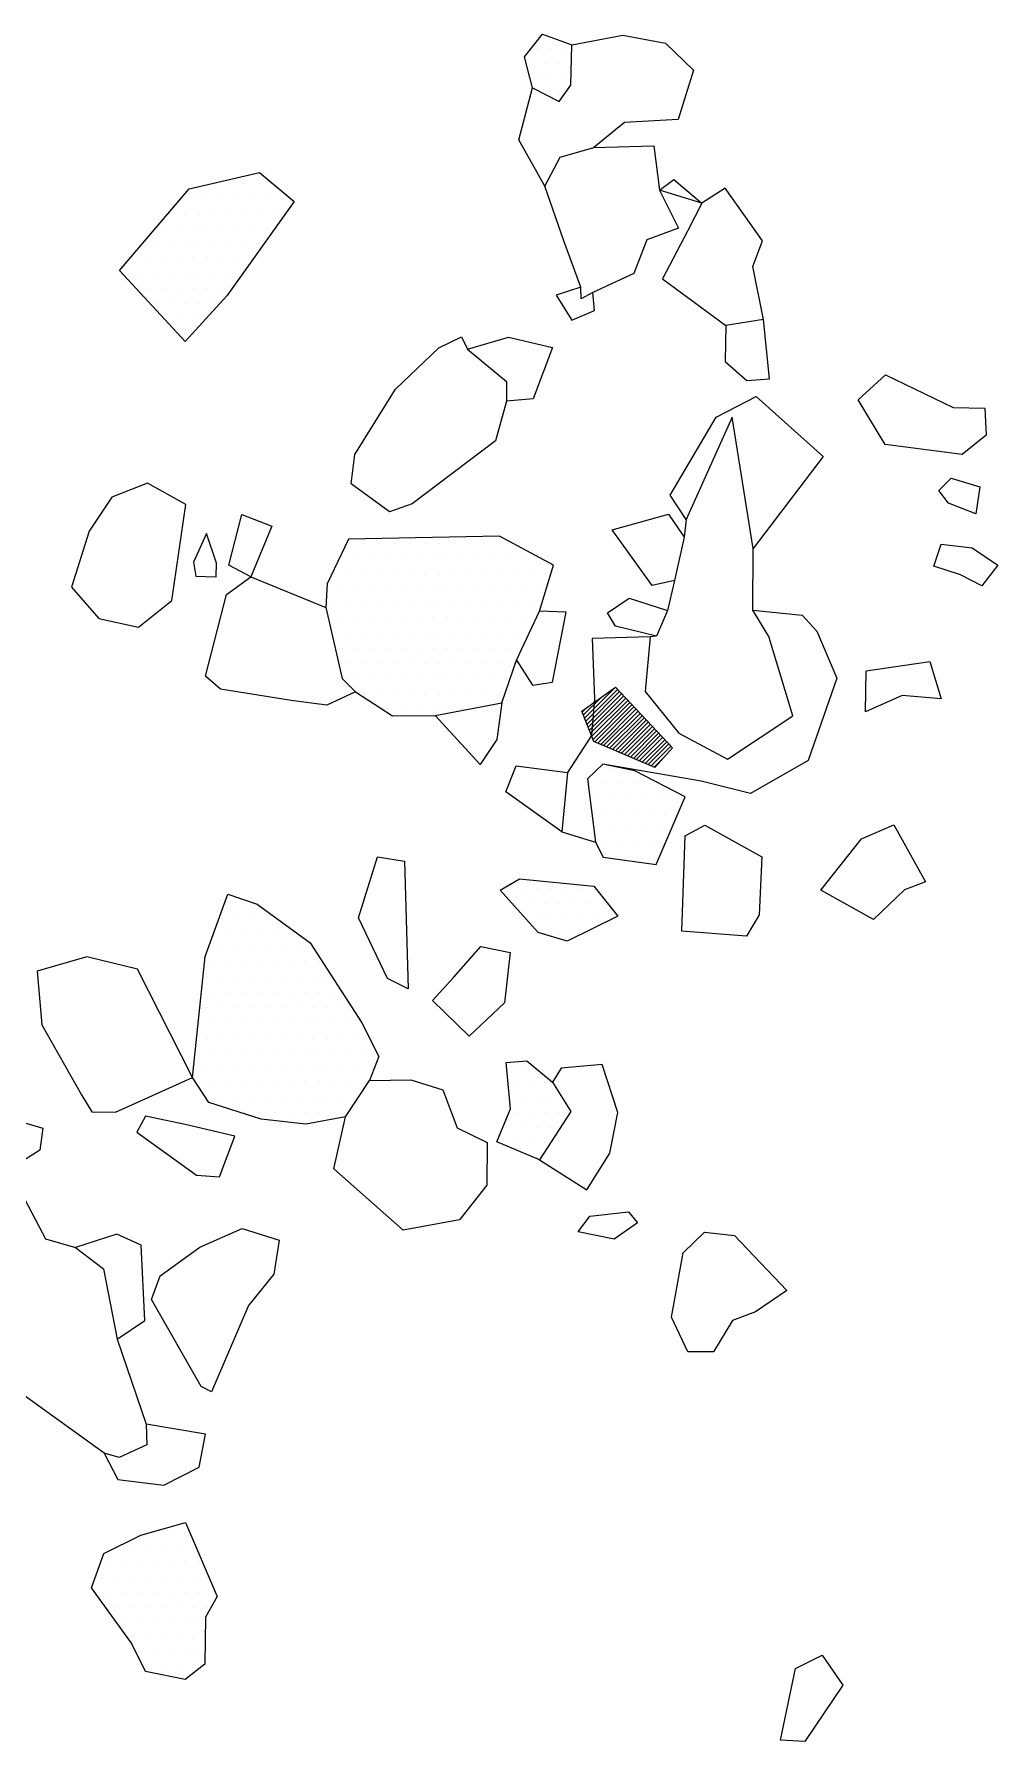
# Model space of a CAD drawing. Header units: metres. Extents: x 384 to 653, y -2222 to -1840.
# Drawn here: x 573 to 653.5, y -2124 to -1981.3 of the extents above; entities that cross this region are included whole.
import ezdxf

# ---------------------------------------------------------------- set-up
doc = ezdxf.new("R2010")
doc.units = ezdxf.units.M
doc.header["$LTSCALE"] = 25
doc.header["$MEASUREMENT"] = 0
doc.layers.get('0').update_dxf_attribs({"linetype": 'CONTINUOUS'})
for name, color, linetype in [('KNOCHEN', 2, 'CONTINUOUS'), ('STEINE', 4, 'CONTINUOUS'), ('STEINESCHRAFF', 4, 'CONTINUOUS')]:
    doc.layers.add(name, color=color, linetype=linetype)

# ---------------------------------------------------------------- blocks, each defined once
blk = doc.blocks.new('*X12')
at = {"color": 0}
for p, q in [((615, -1982.5), (615, -1982.5)), ((616.25, -1982.5), (616.25, -1982.5)), ((617.5, -1982.5), (617.5, -1982.5)), ((614.375, -1983.75), (614.375, -1983.75)), ((615.625, -1983.75), (615.625, -1983.75)), ((616.875, -1983.75), (616.875, -1983.75)), ((615, -1985), (615, -1985)), ((616.25, -1985), (616.25, -1985)), ((617.5, -1985), (617.5, -1985)), ((615.625, -1986.25), (615.625, -1986.25)), ((616.875, -1986.25), (616.875, -1986.25)), ((588.125, -1993.75), (588.125, -1993.75)), ((589.375, -1993.75), (589.375, -1993.75)), ((590.625, -1993.75), (590.625, -1993.75)), ((591.875, -1993.75), (591.875, -1993.75)), ((586.25, -1995), (586.25, -1995)), ((587.5, -1995), (587.5, -1995)), ((588.75, -1995), (588.75, -1995)), ((590, -1995), (590, -1995)), ((591.25, -1995), (591.25, -1995)), ((592.5, -1995), (592.5, -1995)), ((593.75, -1995), (593.75, -1995)), ((584.375, -1996.25), (584.375, -1996.25)), ((585.625, -1996.25), (585.625, -1996.25)), ((586.875, -1996.25), (586.875, -1996.25)), ((588.125, -1996.25), (588.125, -1996.25)), ((589.375, -1996.25), (589.375, -1996.25)), ((590.625, -1996.25), (590.625, -1996.25)), ((591.875, -1996.25), (591.875, -1996.25)), ((593.125, -1996.25), (593.125, -1996.25)), ((583.125, -1998.75), (583.125, -1998.75)), ((583.75, -1997.5), (583.75, -1997.5)), ((584.375, -1998.75), (584.375, -1998.75)), ((585, -1997.5), (585, -1997.5)), ((585.625, -1998.75), (585.625, -1998.75)), ((586.25, -1997.5), (586.25, -1997.5)), ((586.875, -1998.75), (586.875, -1998.75)), ((587.5, -1997.5), (587.5, -1997.5)), ((588.125, -1998.75), (588.125, -1998.75)), ((588.75, -1997.5), (588.75, -1997.5)), ((589.375, -1998.75), (589.375, -1998.75)), ((590, -1997.5), (590, -1997.5)), ((590.625, -1998.75), (590.625, -1998.75)), ((591.25, -1997.5), (591.25, -1997.5)), ((591.875, -1998.75), (591.875, -1998.75)), ((592.5, -1997.5), (592.5, -1997.5)), ((581.25, -2000), (581.25, -2000)), ((582.5, -2000), (582.5, -2000)), ((583.75, -2000), (583.75, -2000)), ((585, -2000), (585, -2000)), ((586.25, -2000), (586.25, -2000)), ((587.5, -2000), (587.5, -2000)), ((588.75, -2000), (588.75, -2000)), ((590, -2000), (590, -2000)), ((591.25, -2000), (591.25, -2000)), ((580.625, -2001.25), (580.625, -2001.25)), ((581.875, -2001.25), (581.875, -2001.25)), ((583.125, -2001.25), (583.125, -2001.25)), ((584.375, -2001.25), (584.375, -2001.25)), ((585.625, -2001.25), (585.625, -2001.25)), ((586.875, -2001.25), (586.875, -2001.25)), ((588.125, -2001.25), (588.125, -2001.25)), ((589.375, -2001.25), (589.375, -2001.25)), ((582.5, -2002.5), (582.5, -2002.5)), ((583.75, -2002.5), (583.75, -2002.5)), ((585, -2002.5), (585, -2002.5)), ((586.25, -2002.5), (586.25, -2002.5)), ((587.5, -2002.5), (587.5, -2002.5)), ((588.75, -2002.5), (588.75, -2002.5)), ((583.125, -2003.75), (583.125, -2003.75)), ((584.375, -2003.75), (584.375, -2003.75)), ((585.625, -2003.75), (585.625, -2003.75)), ((586.875, -2003.75), (586.875, -2003.75)), ((588.125, -2003.75), (588.125, -2003.75)), ((585, -2005), (585, -2005)), ((586.25, -2005), (586.25, -2005)), ((585.625, -2006.25), (585.625, -2006.25)), ((599.375, -2023.75), (599.375, -2023.75)), ((600.625, -2023.75), (600.625, -2023.75)), ((601.875, -2023.75), (601.875, -2023.75)), ((603.125, -2023.75), (603.125, -2023.75)), ((604.375, -2023.75), (604.375, -2023.75)), ((605.625, -2023.75), (605.625, -2023.75)), ((606.875, -2023.75), (606.875, -2023.75)), ((608.125, -2023.75), (608.125, -2023.75)), ((609.375, -2023.75), (609.375, -2023.75)), ((610.625, -2023.75), (610.625, -2023.75)), ((611.875, -2023.75), (611.875, -2023.75)), ((598.75, -2025), (598.75, -2025)), ((600, -2025), (600, -2025)), ((601.25, -2025), (601.25, -2025)), ((602.5, -2025), (602.5, -2025)), ((603.75, -2025), (603.75, -2025)), ((605, -2025), (605, -2025)), ((606.25, -2025), (606.25, -2025)), ((607.5, -2025), (607.5, -2025)), ((608.75, -2025), (608.75, -2025)), ((610, -2025), (610, -2025)), ((611.25, -2025), (611.25, -2025)), ((612.5, -2025), (612.5, -2025)), ((613.75, -2025), (613.75, -2025)), ((615, -2025), (615, -2025)), ((598.125, -2026.25), (598.125, -2026.25)), ((599.375, -2026.25), (599.375, -2026.25)), ((600.625, -2026.25), (600.625, -2026.25)), ((601.875, -2026.25), (601.875, -2026.25)), ((603.125, -2026.25), (603.125, -2026.25)), ((604.375, -2026.25), (604.375, -2026.25)), ((605.625, -2026.25), (605.625, -2026.25)), ((606.875, -2026.25), (606.875, -2026.25)), ((608.125, -2026.25), (608.125, -2026.25)), ((609.375, -2026.25), (609.375, -2026.25)), ((610.625, -2026.25), (610.625, -2026.25)), ((611.875, -2026.25), (611.875, -2026.25)), ((613.125, -2026.25), (613.125, -2026.25)), ((614.375, -2026.25), (614.375, -2026.25)), ((615.625, -2026.25), (615.625, -2026.25)), ((597.5, -2027.5), (597.5, -2027.5)), ((598.125, -2028.75), (598.125, -2028.75)), ((598.75, -2027.5), (598.75, -2027.5)), ((599.375, -2028.75), (599.375, -2028.75)), ((600, -2027.5), (600, -2027.5)), ((600.625, -2028.75), (600.625, -2028.75)), ((601.25, -2027.5), (601.25, -2027.5)), ((601.875, -2028.75), (601.875, -2028.75)), ((602.5, -2027.5), (602.5, -2027.5)), ((603.125, -2028.75), (603.125, -2028.75)), ((603.75, -2027.5), (603.75, -2027.5)), ((604.375, -2028.75), (604.375, -2028.75)), ((605, -2027.5), (605, -2027.5)), ((605.625, -2028.75), (605.625, -2028.75)), ((606.25, -2027.5), (606.25, -2027.5)), ((606.875, -2028.75), (606.875, -2028.75)), ((607.5, -2027.5), (607.5, -2027.5)), ((608.125, -2028.75), (608.125, -2028.75)), ((608.75, -2027.5), (608.75, -2027.5)), ((609.375, -2028.75), (609.375, -2028.75)), ((610, -2027.5), (610, -2027.5)), ((610.625, -2028.75), (610.625, -2028.75)), ((611.25, -2027.5), (611.25, -2027.5)), ((611.875, -2028.75), (611.875, -2028.75)), ((612.5, -2027.5), (612.5, -2027.5)), ((613.125, -2028.75), (613.125, -2028.75)), ((613.75, -2027.5), (613.75, -2027.5)), ((614.375, -2028.75), (614.375, -2028.75)), ((615, -2027.5), (615, -2027.5)), ((598.75, -2030), (598.75, -2030)), ((600, -2030), (600, -2030)), ((601.25, -2030), (601.25, -2030)), ((602.5, -2030), (602.5, -2030)), ((603.75, -2030), (603.75, -2030)), ((605, -2030), (605, -2030)), ((606.25, -2030), (606.25, -2030)), ((607.5, -2030), (607.5, -2030)), ((608.75, -2030), (608.75, -2030)), ((610, -2030), (610, -2030)), ((611.25, -2030), (611.25, -2030)), ((612.5, -2030), (612.5, -2030)), ((613.75, -2030), (613.75, -2030)), ((598.125, -2031.25), (598.125, -2031.25)), ((599.375, -2031.25), (599.375, -2031.25)), ((600.625, -2031.25), (600.625, -2031.25)), ((601.875, -2031.25), (601.875, -2031.25)), ((603.125, -2031.25), (603.125, -2031.25)), ((604.375, -2031.25), (604.375, -2031.25)), ((605.625, -2031.25), (605.625, -2031.25)), ((606.875, -2031.25), (606.875, -2031.25)), ((608.125, -2031.25), (608.125, -2031.25)), ((609.375, -2031.25), (609.375, -2031.25)), ((610.625, -2031.25), (610.625, -2031.25)), ((611.875, -2031.25), (611.875, -2031.25)), ((613.125, -2031.25), (613.125, -2031.25)), ((598.75, -2032.5), (598.75, -2032.5)), ((600, -2032.5), (600, -2032.5)), ((601.25, -2032.5), (601.25, -2032.5)), ((602.5, -2032.5), (602.5, -2032.5)), ((603.75, -2032.5), (603.75, -2032.5)), ((605, -2032.5), (605, -2032.5)), ((606.25, -2032.5), (606.25, -2032.5)), ((607.5, -2032.5), (607.5, -2032.5)), ((608.75, -2032.5), (608.75, -2032.5)), ((610, -2032.5), (610, -2032.5)), ((611.25, -2032.5), (611.25, -2032.5)), ((612.5, -2032.5), (612.5, -2032.5)), ((613.75, -2032.5), (613.75, -2032.5)), ((599.375, -2033.75), (599.375, -2033.75)), ((600.625, -2033.75), (600.625, -2033.75)), ((601.875, -2033.75), (601.875, -2033.75)), ((603.125, -2033.75), (603.125, -2033.75)), ((604.375, -2033.75), (604.375, -2033.75)), ((605.625, -2033.75), (605.625, -2033.75)), ((606.875, -2033.75), (606.875, -2033.75)), ((608.125, -2033.75), (608.125, -2033.75)), ((609.375, -2033.75), (609.375, -2033.75)), ((610.625, -2033.75), (610.625, -2033.75)), ((611.875, -2033.75), (611.875, -2033.75)), ((613.125, -2033.75), (613.125, -2033.75)), ((598.75, -2035), (598.75, -2035)), ((600, -2035), (600, -2035)), ((601.25, -2035), (601.25, -2035)), ((602.5, -2035), (602.5, -2035)), ((603.75, -2035), (603.75, -2035)), ((605, -2035), (605, -2035)), ((606.25, -2035), (606.25, -2035)), ((607.5, -2035), (607.5, -2035)), ((608.75, -2035), (608.75, -2035)), ((610, -2035), (610, -2035)), ((611.25, -2035), (611.25, -2035)), ((612.5, -2035), (612.5, -2035)), ((600.625, -2036.25), (600.625, -2036.25)), ((601.875, -2036.25), (601.875, -2036.25)), ((603.125, -2036.25), (603.125, -2036.25)), ((604.375, -2036.25), (604.375, -2036.25)), ((605.625, -2036.25), (605.625, -2036.25)), ((606.875, -2036.25), (606.875, -2036.25)), ((608.125, -2036.25), (608.125, -2036.25)), ((609.375, -2036.25), (609.375, -2036.25)), ((610.625, -2036.25), (610.625, -2036.25)), ((611.875, -2036.25), (611.875, -2036.25)), ((602.5, -2037.5), (602.5, -2037.5)), ((603.75, -2037.5), (603.75, -2037.5)), ((605, -2037.5), (605, -2037.5)), ((606.25, -2037.5), (606.25, -2037.5)), ((607.5, -2037.5), (607.5, -2037.5)), ((608.75, -2037.5), (608.75, -2037.5)), ((621.25, -2042.5), (621.25, -2042.5)), ((619.375, -2043.75), (619.375, -2043.75)), ((620.625, -2043.75), (620.625, -2043.75)), ((621.875, -2043.75), (621.875, -2043.75)), ((623.125, -2043.75), (623.125, -2043.75)), ((624.375, -2043.75), (624.375, -2043.75)), ((620, -2045), (620, -2045)), ((621.25, -2045), (621.25, -2045)), ((622.5, -2045), (622.5, -2045)), ((623.75, -2045), (623.75, -2045)), ((625, -2045), (625, -2045)), ((626.25, -2045), (626.25, -2045)), ((620.625, -2046.25), (620.625, -2046.25)), ((621.875, -2046.25), (621.875, -2046.25)), ((623.125, -2046.25), (623.125, -2046.25)), ((624.375, -2046.25), (624.375, -2046.25)), ((625.625, -2046.25), (625.625, -2046.25)), ((620, -2047.5), (620, -2047.5)), ((620.625, -2048.75), (620.625, -2048.75)), ((621.25, -2047.5), (621.25, -2047.5)), ((621.875, -2048.75), (621.875, -2048.75)), ((622.5, -2047.5), (622.5, -2047.5)), ((623.125, -2048.75), (623.125, -2048.75)), ((623.75, -2047.5), (623.75, -2047.5)), ((624.375, -2048.75), (624.375, -2048.75)), ((625, -2047.5), (625, -2047.5)), ((625.625, -2048.75), (625.625, -2048.75)), ((626.25, -2047.5), (626.25, -2047.5)), ((621.25, -2050), (621.25, -2050)), ((622.5, -2050), (622.5, -2050)), ((623.75, -2050), (623.75, -2050)), ((625, -2050), (625, -2050)), ((612.5, -2052.5), (612.5, -2052.5)), ((613.75, -2052.5), (613.75, -2052.5)), ((615, -2052.5), (615, -2052.5)), ((616.25, -2052.5), (616.25, -2052.5)), ((617.5, -2052.5), (617.5, -2052.5)), ((618.75, -2052.5), (618.75, -2052.5)), ((589.375, -2053.75), (589.375, -2053.75)), ((590.625, -2053.75), (590.625, -2053.75)), ((613.125, -2053.75), (613.125, -2053.75)), ((614.375, -2053.75), (614.375, -2053.75)), ((615.625, -2053.75), (615.625, -2053.75)), ((616.875, -2053.75), (616.875, -2053.75)), ((618.125, -2053.75), (618.125, -2053.75)), ((619.375, -2053.75), (619.375, -2053.75)), ((620.625, -2053.75), (620.625, -2053.75)), ((588.75, -2055), (588.75, -2055)), ((590, -2055), (590, -2055)), ((591.25, -2055), (591.25, -2055)), ((592.5, -2055), (592.5, -2055)), ((615, -2055), (615, -2055)), ((616.25, -2055), (616.25, -2055)), ((617.5, -2055), (617.5, -2055)), ((618.75, -2055), (618.75, -2055)), ((620, -2055), (620, -2055)), ((621.25, -2055), (621.25, -2055)), ((588.125, -2056.25), (588.125, -2056.25)), ((589.375, -2056.25), (589.375, -2056.25)), ((590.625, -2056.25), (590.625, -2056.25)), ((591.875, -2056.25), (591.875, -2056.25)), ((593.125, -2056.25), (593.125, -2056.25)), ((594.375, -2056.25), (594.375, -2056.25)), ((615.625, -2056.25), (615.625, -2056.25)), ((616.875, -2056.25), (616.875, -2056.25)), ((618.125, -2056.25), (618.125, -2056.25)), ((588.125, -2058.75), (588.125, -2058.75)), ((588.75, -2057.5), (588.75, -2057.5)), ((589.375, -2058.75), (589.375, -2058.75)), ((590, -2057.5), (590, -2057.5)), ((590.625, -2058.75), (590.625, -2058.75)), ((591.25, -2057.5), (591.25, -2057.5)), ((591.875, -2058.75), (591.875, -2058.75)), ((592.5, -2057.5), (592.5, -2057.5)), ((593.125, -2058.75), (593.125, -2058.75)), ((593.75, -2057.5), (593.75, -2057.5)), ((594.375, -2058.75), (594.375, -2058.75)), ((595, -2057.5), (595, -2057.5)), ((595.625, -2058.75), (595.625, -2058.75)), ((596.25, -2057.5), (596.25, -2057.5)), ((596.875, -2058.75), (596.875, -2058.75)), ((587.5, -2060), (587.5, -2060)), ((588.75, -2060), (588.75, -2060)), ((590, -2060), (590, -2060)), ((591.25, -2060), (591.25, -2060)), ((592.5, -2060), (592.5, -2060)), ((593.75, -2060), (593.75, -2060)), ((595, -2060), (595, -2060)), ((596.25, -2060), (596.25, -2060)), ((597.5, -2060), (597.5, -2060)), ((588.125, -2061.25), (588.125, -2061.25)), ((589.375, -2061.25), (589.375, -2061.25)), ((590.625, -2061.25), (590.625, -2061.25)), ((591.875, -2061.25), (591.875, -2061.25)), ((593.125, -2061.25), (593.125, -2061.25)), ((594.375, -2061.25), (594.375, -2061.25)), ((595.625, -2061.25), (595.625, -2061.25)), ((596.875, -2061.25), (596.875, -2061.25)), ((598.125, -2061.25), (598.125, -2061.25)), ((587.5, -2062.5), (587.5, -2062.5)), ((588.75, -2062.5), (588.75, -2062.5)), ((590, -2062.5), (590, -2062.5)), ((591.25, -2062.5), (591.25, -2062.5)), ((592.5, -2062.5), (592.5, -2062.5)), ((593.75, -2062.5), (593.75, -2062.5)), ((595, -2062.5), (595, -2062.5)), ((596.25, -2062.5), (596.25, -2062.5)), ((597.5, -2062.5), (597.5, -2062.5)), ((598.75, -2062.5), (598.75, -2062.5)), ((586.875, -2063.75), (586.875, -2063.75)), ((588.125, -2063.75), (588.125, -2063.75)), ((589.375, -2063.75), (589.375, -2063.75)), ((590.625, -2063.75), (590.625, -2063.75)), ((591.875, -2063.75), (591.875, -2063.75)), ((593.125, -2063.75), (593.125, -2063.75)), ((594.375, -2063.75), (594.375, -2063.75)), ((595.625, -2063.75), (595.625, -2063.75)), ((596.875, -2063.75), (596.875, -2063.75)), ((598.125, -2063.75), (598.125, -2063.75)), ((599.375, -2063.75), (599.375, -2063.75)), ((587.5, -2065), (587.5, -2065)), ((588.75, -2065), (588.75, -2065)), ((590, -2065), (590, -2065)), ((591.25, -2065), (591.25, -2065)), ((592.5, -2065), (592.5, -2065)), ((593.75, -2065), (593.75, -2065)), ((595, -2065), (595, -2065)), ((596.25, -2065), (596.25, -2065)), ((597.5, -2065), (597.5, -2065)), ((598.75, -2065), (598.75, -2065)), ((600, -2065), (600, -2065)), ((586.875, -2066.25), (586.875, -2066.25)), ((588.125, -2066.25), (588.125, -2066.25)), ((589.375, -2066.25), (589.375, -2066.25)), ((590.625, -2066.25), (590.625, -2066.25)), ((591.875, -2066.25), (591.875, -2066.25)), ((593.125, -2066.25), (593.125, -2066.25)), ((594.375, -2066.25), (594.375, -2066.25)), ((595.625, -2066.25), (595.625, -2066.25)), ((596.875, -2066.25), (596.875, -2066.25)), ((598.125, -2066.25), (598.125, -2066.25)), ((599.375, -2066.25), (599.375, -2066.25)), ((600.625, -2066.25), (600.625, -2066.25)), ((586.875, -2068.75), (586.875, -2068.75)), ((587.5, -2067.5), (587.5, -2067.5)), ((588.125, -2068.75), (588.125, -2068.75)), ((588.75, -2067.5), (588.75, -2067.5)), ((589.375, -2068.75), (589.375, -2068.75)), ((590, -2067.5), (590, -2067.5)), ((590.625, -2068.75), (590.625, -2068.75)), ((591.25, -2067.5), (591.25, -2067.5)), ((591.875, -2068.75), (591.875, -2068.75)), ((592.5, -2067.5), (592.5, -2067.5)), ((593.125, -2068.75), (593.125, -2068.75)), ((593.75, -2067.5), (593.75, -2067.5)), ((594.375, -2068.75), (594.375, -2068.75)), ((595, -2067.5), (595, -2067.5)), ((595.625, -2068.75), (595.625, -2068.75)), ((596.25, -2067.5), (596.25, -2067.5)), ((596.875, -2068.75), (596.875, -2068.75)), ((597.5, -2067.5), (597.5, -2067.5)), ((598.125, -2068.75), (598.125, -2068.75)), ((598.75, -2067.5), (598.75, -2067.5)), ((599.375, -2068.75), (599.375, -2068.75)), ((600, -2067.5), (600, -2067.5)), ((600.625, -2068.75), (600.625, -2068.75)), ((601.25, -2067.5), (601.25, -2067.5)), ((612.5, -2067.5), (612.5, -2067.5)), ((613.125, -2068.75), (613.125, -2068.75)), ((613.75, -2067.5), (613.75, -2067.5)), ((614.375, -2068.75), (614.375, -2068.75)), ((615.625, -2068.75), (615.625, -2068.75)), ((587.5, -2070), (587.5, -2070)), ((588.75, -2070), (588.75, -2070)), ((590, -2070), (590, -2070)), ((591.25, -2070), (591.25, -2070)), ((592.5, -2070), (592.5, -2070)), ((593.75, -2070), (593.75, -2070)), ((595, -2070), (595, -2070)), ((596.25, -2070), (596.25, -2070)), ((597.5, -2070), (597.5, -2070)), ((598.75, -2070), (598.75, -2070)), ((600, -2070), (600, -2070)), ((613.75, -2070), (613.75, -2070)), ((615, -2070), (615, -2070)), ((616.25, -2070), (616.25, -2070)), ((590.625, -2071.25), (590.625, -2071.25)), ((591.875, -2071.25), (591.875, -2071.25)), ((593.125, -2071.25), (593.125, -2071.25)), ((594.375, -2071.25), (594.375, -2071.25)), ((595.625, -2071.25), (595.625, -2071.25)), ((596.875, -2071.25), (596.875, -2071.25)), ((598.125, -2071.25), (598.125, -2071.25)), ((613.125, -2071.25), (613.125, -2071.25)), ((614.375, -2071.25), (614.375, -2071.25)), ((615.625, -2071.25), (615.625, -2071.25)), ((616.875, -2071.25), (616.875, -2071.25)), ((612.5, -2072.5), (612.5, -2072.5)), ((613.75, -2072.5), (613.75, -2072.5)), ((615, -2072.5), (615, -2072.5)), ((616.25, -2072.5), (616.25, -2072.5)), ((611.875, -2073.75), (611.875, -2073.75)), ((613.125, -2073.75), (613.125, -2073.75)), ((614.375, -2073.75), (614.375, -2073.75)), ((615.625, -2073.75), (615.625, -2073.75)), ((615, -2075), (615, -2075))]:
    blk.add_line(p, q, dxfattribs=at)
blk = doc.blocks.new('*X13')
at = {"color": 0}
for p, q in [((583.125, -2106.25), (583.125, -2106.25)), ((584.375, -2106.25), (584.375, -2106.25)), ((585.625, -2106.25), (585.625, -2106.25)), ((579.375, -2108.75), (579.375, -2108.75)), ((580, -2107.5), (580, -2107.5)), ((580.625, -2108.75), (580.625, -2108.75)), ((581.25, -2107.5), (581.25, -2107.5)), ((581.875, -2108.75), (581.875, -2108.75)), ((582.5, -2107.5), (582.5, -2107.5)), ((583.125, -2108.75), (583.125, -2108.75)), ((583.75, -2107.5), (583.75, -2107.5)), ((584.375, -2108.75), (584.375, -2108.75)), ((585, -2107.5), (585, -2107.5)), ((585.625, -2108.75), (585.625, -2108.75)), ((586.25, -2107.5), (586.25, -2107.5)), ((586.875, -2108.75), (586.875, -2108.75)), ((578.75, -2110), (578.75, -2110)), ((580, -2110), (580, -2110)), ((581.25, -2110), (581.25, -2110)), ((582.5, -2110), (582.5, -2110)), ((583.75, -2110), (583.75, -2110)), ((585, -2110), (585, -2110)), ((586.25, -2110), (586.25, -2110)), ((587.5, -2110), (587.5, -2110)), ((578.125, -2111.25), (578.125, -2111.25)), ((579.375, -2111.25), (579.375, -2111.25)), ((580.625, -2111.25), (580.625, -2111.25)), ((581.875, -2111.25), (581.875, -2111.25)), ((583.125, -2111.25), (583.125, -2111.25)), ((584.375, -2111.25), (584.375, -2111.25)), ((585.625, -2111.25), (585.625, -2111.25)), ((586.875, -2111.25), (586.875, -2111.25)), ((588.125, -2111.25), (588.125, -2111.25)), ((580, -2112.5), (580, -2112.5)), ((581.25, -2112.5), (581.25, -2112.5)), ((582.5, -2112.5), (582.5, -2112.5)), ((583.75, -2112.5), (583.75, -2112.5)), ((585, -2112.5), (585, -2112.5)), ((586.25, -2112.5), (586.25, -2112.5)), ((587.5, -2112.5), (587.5, -2112.5)), ((580.625, -2113.75), (580.625, -2113.75)), ((581.875, -2113.75), (581.875, -2113.75)), ((583.125, -2113.75), (583.125, -2113.75)), ((584.375, -2113.75), (584.375, -2113.75)), ((585.625, -2113.75), (585.625, -2113.75)), ((586.875, -2113.75), (586.875, -2113.75)), ((581.25, -2115), (581.25, -2115)), ((582.5, -2115), (582.5, -2115)), ((583.75, -2115), (583.75, -2115)), ((585, -2115), (585, -2115)), ((586.25, -2115), (586.25, -2115)), ((581.875, -2116.25), (581.875, -2116.25)), ((583.125, -2116.25), (583.125, -2116.25)), ((584.375, -2116.25), (584.375, -2116.25)), ((585.625, -2116.25), (585.625, -2116.25)), ((586.875, -2116.25), (586.875, -2116.25)), ((582.5, -2117.5), (582.5, -2117.5)), ((583.75, -2117.5), (583.75, -2117.5)), ((585, -2117.5), (585, -2117.5)), ((586.25, -2117.5), (586.25, -2117.5)), ((558.125, -2206.25), (558.125, -2206.25)), ((559.375, -2206.25), (559.375, -2206.25)), ((560.625, -2206.25), (560.625, -2206.25)), ((557.5, -2207.5), (557.5, -2207.5)), ((558.75, -2207.5), (558.75, -2207.5)), ((560, -2207.5), (560, -2207.5)), ((561.25, -2207.5), (561.25, -2207.5)), ((562.5, -2207.5), (562.5, -2207.5)), ((556.25, -2210), (556.25, -2210)), ((556.875, -2208.75), (556.875, -2208.75)), ((557.5, -2210), (557.5, -2210)), ((558.125, -2208.75), (558.125, -2208.75)), ((558.75, -2210), (558.75, -2210)), ((559.375, -2208.75), (559.375, -2208.75)), ((560, -2210), (560, -2210)), ((560.625, -2208.75), (560.625, -2208.75)), ((561.25, -2210), (561.25, -2210)), ((561.875, -2208.75), (561.875, -2208.75)), ((562.5, -2210), (562.5, -2210)), ((563.125, -2208.75), (563.125, -2208.75)), ((563.75, -2210), (563.75, -2210)), ((564.375, -2208.75), (564.375, -2208.75)), ((565, -2210), (565, -2210)), ((566.25, -2210), (566.25, -2210)), ((556.875, -2211.25), (556.875, -2211.25)), ((558.125, -2211.25), (558.125, -2211.25)), ((559.375, -2211.25), (559.375, -2211.25)), ((560.625, -2211.25), (560.625, -2211.25)), ((561.875, -2211.25), (561.875, -2211.25)), ((563.125, -2211.25), (563.125, -2211.25)), ((564.375, -2211.25), (564.375, -2211.25)), ((565.625, -2211.25), (565.625, -2211.25)), ((566.875, -2211.25), (566.875, -2211.25)), ((557.5, -2212.5), (557.5, -2212.5)), ((558.75, -2212.5), (558.75, -2212.5)), ((560, -2212.5), (560, -2212.5)), ((561.25, -2212.5), (561.25, -2212.5)), ((562.5, -2212.5), (562.5, -2212.5)), ((563.75, -2212.5), (563.75, -2212.5)), ((565, -2212.5), (565, -2212.5)), ((566.25, -2212.5), (566.25, -2212.5)), ((558.125, -2213.75), (558.125, -2213.75)), ((559.375, -2213.75), (559.375, -2213.75)), ((560.625, -2213.75), (560.625, -2213.75)), ((561.875, -2213.75), (561.875, -2213.75)), ((563.125, -2213.75), (563.125, -2213.75)), ((564.375, -2213.75), (564.375, -2213.75)), ((565.625, -2213.75), (565.625, -2213.75)), ((566.875, -2213.75), (566.875, -2213.75)), ((557.5, -2215), (557.5, -2215)), ((558.75, -2215), (558.75, -2215)), ((560, -2215), (560, -2215)), ((561.25, -2215), (561.25, -2215)), ((562.5, -2215), (562.5, -2215)), ((563.75, -2215), (563.75, -2215)), ((565, -2215), (565, -2215)), ((566.25, -2215), (566.25, -2215)), ((610, -2215), (610, -2215)), ((559.375, -2216.25), (559.375, -2216.25)), ((560.625, -2216.25), (560.625, -2216.25)), ((561.875, -2216.25), (561.875, -2216.25)), ((563.125, -2216.25), (563.125, -2216.25)), ((564.375, -2216.25), (564.375, -2216.25)), ((565.625, -2216.25), (565.625, -2216.25)), ((609.375, -2216.25), (609.375, -2216.25)), ((610.625, -2216.25), (610.625, -2216.25)), ((611.875, -2216.25), (611.875, -2216.25)), ((613.125, -2216.25), (613.125, -2216.25)), ((561.25, -2217.5), (561.25, -2217.5)), ((562.5, -2217.5), (562.5, -2217.5)), ((608.75, -2217.5), (608.75, -2217.5)), ((610, -2217.5), (610, -2217.5)), ((611.25, -2217.5), (611.25, -2217.5)), ((612.5, -2217.5), (612.5, -2217.5)), ((613.75, -2217.5), (613.75, -2217.5)), ((615, -2217.5), (615, -2217.5)), ((608.125, -2218.75), (608.125, -2218.75)), ((608.75, -2220), (608.75, -2220)), ((609.375, -2218.75), (609.375, -2218.75)), ((610, -2220), (610, -2220)), ((610.625, -2218.75), (610.625, -2218.75)), ((611.25, -2220), (611.25, -2220)), ((611.875, -2218.75), (611.875, -2218.75)), ((612.5, -2220), (612.5, -2220)), ((613.125, -2218.75), (613.125, -2218.75)), ((613.75, -2220), (613.75, -2220)), ((614.375, -2218.75), (614.375, -2218.75)), ((613.125, -2221.25), (613.125, -2221.25)), ((614.375, -2221.25), (614.375, -2221.25))]:
    blk.add_line(p, q, dxfattribs=at)
blk = doc.blocks.new('*X14')
at = {"color": 0}
for p, q in [((618.98, -2038.32), (621.56, -2035.75)), ((619.09, -2038.58), (621.73, -2035.93)), ((618.88, -2038.07), (620.36, -2036.59)), ((619.19, -2038.83), (621.9, -2036.11)), ((619.29, -2039.08), (622.07, -2036.3)), ((619.39, -2039.34), (622.24, -2036.48)), ((619.49, -2039.59), (622.42, -2036.66)), ((619.59, -2039.84), (622.59, -2036.84)), ((619.69, -2040.1), (622.76, -2037.02)), ((619.83, -2040.31), (622.93, -2037.21)), ((620.08, -2040.41), (623.1, -2037.39)), ((618.78, -2037.82), (619.17, -2037.43)), ((620.33, -2040.52), (623.27, -2037.57)), ((620.57, -2040.62), (623.45, -2037.75)), ((620.82, -2040.73), (623.62, -2037.93)), ((621.07, -2040.83), (623.79, -2038.12)), ((621.32, -2040.94), (623.96, -2038.3)), ((621.57, -2041.04), (624.13, -2038.48)), ((621.81, -2041.15), (624.3, -2038.66)), ((622.06, -2041.25), (624.48, -2038.84)), ((622.31, -2041.36), (624.65, -2039.02)), ((622.56, -2041.46), (624.82, -2039.21)), ((622.81, -2041.57), (624.99, -2039.39)), ((623.06, -2041.68), (625.16, -2039.57)), ((623.3, -2041.78), (625.33, -2039.75)), ((623.55, -2041.89), (625.5, -2039.93)), ((623.8, -2041.99), (625.68, -2040.12)), ((624.05, -2042.1), (625.85, -2040.3)), ((624.3, -2042.2), (626.02, -2040.48)), ((624.55, -2042.31), (626.19, -2040.66)), ((624.79, -2042.41), (625.62, -2041.59))]:
    blk.add_line(p, q, dxfattribs=at)

msp = doc.modelspace()

# ---------------------------------------------------------------- linework, layer by layer
at = {"layer": 'KNOCHEN'}
msp.add_lwpolyline([(619.76, -2040.28), (618.75, -2037.73), (621.56, -2035.75), (626.33, -2040.81), (624.85, -2042.43), (619.76, -2040.28)], dxfattribs=at)
at = {"layer": 'STEINE'}
for points in [[(615.68, -1993.96), (613.5, -1990.08), (614.63, -1985.75), (616.87, -1986.88), (617.84, -1985.51), (617.91, -1982.15), (622.19, -1981.34), (625.75, -1982.02), (628.09, -1984.27), (626.8, -1988.39), (622.32, -1988.63), (619.76, -1990.71)], [(614.63, -1985.75), (613.98, -1983.15), (615.46, -1981.27), (617.91, -1982.15)], [(626.82, -1997.46), (624.17, -1998.42), (623.09, -2001.22), (619.67, -2002.83), (618.7, -2003.34), (618.66, -2002.37), (617.24, -1998.5), (615.68, -1993.96), (616.96, -1991.52), (619.76, -1990.71), (624.76, -1990.57), (625.25, -1994.29), (626.82, -1997.46)], [(585.63, -2006.9), (580.15, -2000.98), (585.98, -1994.17), (591.84, -1992.81), (594.74, -1995.22), (589.11, -2003.1), (585.63, -2006.9)], [(628.77, -1995.37), (625.25, -1994.29), (626.43, -1993.38), (628.77, -1995.37)], [(633.93, -2005.07), (633.03, -2000.64), (633.85, -1998.5), (630.71, -1994.11), (628.77, -1995.37), (627.59, -1997.71), (625.49, -2001.68), (630.77, -2005.57)], [(618.66, -2002.37), (616.62, -2003.03), (617.93, -2005.12), (619.82, -2004.31), (619.67, -2002.83)], [(630.77, -2005.57), (630.71, -2008.58), (632.54, -2010.16), (634.42, -2010.01), (633.93, -2005.07), (630.77, -2005.57)], [(602.7, -2021.12), (599.5, -2018.77), (599.81, -2016.32), (603.19, -2010.88), (606.82, -2007.43), (608.71, -2006.52), (609.22, -2007.54), (612.47, -2010.25), (612.46, -2011.88), (611.54, -2015.19), (604.59, -2020.46), (602.7, -2021.12)], [(609.22, -2007.54), (612.63, -2006.53), (616.3, -2007.41), (614.7, -2011.68), (612.46, -2011.88)], [(644.09, -2015.49), (641.81, -2011.77), (644.11, -2009.69), (649.75, -2012.41), (652.4, -2012.46), (652.5, -2014.71), (650.5, -2016.33), (644.09, -2015.49)], [(627.46, -2021.76), (626.14, -2019.72), (629.98, -2013.21), (633.3, -2011.49), (638.89, -2016.5), (633.06, -2024.17)], [(624.47, -2031.53), (624.05, -2036.11), (626.84, -2039.59), (630.91, -2041.74), (636.37, -2038.14), (634.36, -2031.51), (633.04, -2029.32), (633.06, -2024.17), (631.31, -2013.21), (627.46, -2021.76), (627.3, -2023.24), (626.48, -2026.85), (625.91, -2029.34), (624.98, -2031.48), (624.47, -2031.53)], [(585.69, -2020.51), (582.49, -2018.71), (579.53, -2019.88), (577.63, -2022.72), (576.14, -2027.4), (578.43, -2030.01), (581.74, -2030.73), (584.54, -2028.5), (585.69, -2020.51)], [(649.37, -2020.4), (648.56, -2019.33), (649.58, -2018.31), (651.97, -2019.03), (651.66, -2021.28), (649.37, -2020.4)], [(591.12, -2026.54), (589.29, -2025.56), (590.37, -2021.34), (592.87, -2022.31), (591.12, -2026.54)], [(626.48, -2026.85), (624.64, -2027.25), (621.29, -2022.61), (625.98, -2021.3), (627.3, -2023.24)], [(587.41, -2022.91), (586.34, -2025.3), (586.54, -2026.47), (588.22, -2026.53), (588.27, -2025.41), (587.41, -2022.91)], [(612.08, -2037.04), (613.31, -2033.48), (615.21, -2029.41), (616.39, -2025.55), (611.87, -2023.14), (599.28, -2023.4), (597.49, -2027.12), (597.38, -2029.1), (598.74, -2035.02), (599.85, -2036.14), (602.96, -2038.14), (606.52, -2038.1), (612.08, -2037.04)], [(648.13, -2025.65), (648.75, -2023.81), (651.34, -2024.13), (653.48, -2025.56), (652.15, -2027.29), (650.37, -2026.37), (648.13, -2025.65)], [(599.85, -2036.14), (597.46, -2037.25), (594.5, -2036.84), (588.6, -2035.9), (587.33, -2034.83), (589.08, -2028.01), (591.12, -2026.54), (597.38, -2029.1)], [(624.98, -2031.48), (621.57, -2030.66), (620.91, -2029.53), (622.7, -2028.32), (625.91, -2029.34)], [(613.31, -2033.48), (614.63, -2035.58), (616.31, -2035.33), (617.45, -2029.47), (615.21, -2029.41)], [(633.04, -2029.32), (637.16, -2029.74), (638.38, -2031.07), (640.05, -2034.99), (637.64, -2041.86), (632.84, -2044.6), (628.72, -2043.57), (620.52, -2042.17)], [(624.47, -2031.53), (619.63, -2031.67), (619.82, -2036.71), (619.56, -2039.77), (617.56, -2042.87), (617.09, -2047.81), (619.89, -2048.68)], [(642.44, -2037.8), (642.5, -2034.39), (647.8, -2033.59), (648.76, -2036.7), (645.5, -2036.44), (642.44, -2037.8)], [(612.08, -2037.04), (611.66, -2040.1), (610.28, -2042.18), (606.52, -2038.1)], [(617.09, -2047.81), (612.41, -2044.48), (613.28, -2042.3), (617.56, -2042.87)], [(619.89, -2048.68), (620.54, -2049.91), (624.97, -2050.53), (627.39, -2044.89), (623.17, -2042.73), (620.52, -2042.17), (619.24, -2043.38), (619.89, -2048.68)], [(627.1, -2056.09), (627.38, -2048.15), (629.01, -2047.24), (633.79, -2049.9), (633.57, -2054.74), (632.5, -2056.52), (627.1, -2056.09)], [(638.72, -2052.67), (642.1, -2048.4), (644.8, -2047.23), (647.44, -2051.98), (645.7, -2052.64), (643.1, -2055.13), (638.72, -2052.67)], [(602.53, -2060.04), (600.1, -2054.99), (601.7, -2049.9), (603.94, -2050.26), (604.26, -2060.91), (602.53, -2060.04)], [(599.03, -2071.59), (595.72, -2072.19), (592, -2071.78), (587.62, -2070.39), (586.25, -2068.29), (587.3, -2058.21), (589.2, -2053.02), (591.65, -2053.84), (596.07, -2057.07), (600.38, -2063.75), (601.8, -2066.56), (601.03, -2068.54)], [(611.93, -2052.68), (613.56, -2051.72), (619.77, -2052.35), (621.75, -2054.85), (617.52, -2056.93), (615.12, -2056.21), (611.93, -2052.68)], [(606.29, -2061.89), (608.03, -2059.96), (610.33, -2057.37), (612.78, -2057.88), (612.3, -2062.06), (609.34, -2064.85), (606.29, -2061.89)], [(586.25, -2068.29), (581.65, -2059.26), (577.42, -2058.23), (573.29, -2059.44), (573.68, -2063.92), (576.98, -2069.74), (577.84, -2071.17), (579.82, -2071.18), (586.25, -2068.29)], [(616.31, -2068.69), (617.83, -2071.14), (615.22, -2075.16), (611.66, -2073.67), (612.79, -2070.92), (612.44, -2067.05), (614.17, -2066.9), (616.31, -2068.69)], [(615.22, -2075.16), (619.18, -2077.67), (621.08, -2074.62), (621.75, -2071.21), (620.44, -2067.23), (617.02, -2067.52), (616.31, -2068.69)], [(601.03, -2068.54), (604.49, -2068.5), (607.14, -2069.33), (608.35, -2072.49), (610.84, -2073.72), (610.83, -2077.29), (608.53, -2080.18), (603.84, -2081.03), (598.05, -2075.92), (599.03, -2071.59), (601.03, -2068.54)], [(570.35, -2071.1), (571.88, -2071.97), (573.76, -2072.53), (573.5, -2074.37), (571.76, -2075.48), (572.26, -2078.49), (573.98, -2081.75), (576.48, -2082.48), (578.82, -2084.27), (579.97, -2090.13), (582.39, -2097.22), (582.44, -2098.95), (580.14, -2100.01), (578.87, -2099.65), (572.21, -2094.84), (567.84, -2090.34)], [(589.8, -2073.19), (585.63, -2072.21), (582.32, -2071.54), (581.6, -2072.86), (586.58, -2076.45), (588.52, -2076.6), (589.8, -2073.19)], [(618.46, -2081.18), (619.43, -2079.86), (622.64, -2079.51), (623.4, -2080.43), (621.46, -2081.8), (618.46, -2081.18)], [(579.97, -2090.13), (582.27, -2088.56), (581.98, -2082.29), (579.95, -2081.37), (576.48, -2082.48)], [(583.55, -2084.84), (586.87, -2082.46), (590.39, -2080.89), (593.49, -2081.87), (593.03, -2084.72), (590.93, -2087.31), (587.85, -2094.53), (586.99, -2094.07), (582.83, -2086.83), (583.55, -2084.84)], [(635.87, -2086.08), (633.26, -2087.85), (631.32, -2088.56), (629.74, -2091.2), (627.6, -2091.2), (626.23, -2088.29), (627.22, -2082.94), (629, -2081.21), (631.5, -2081.48), (635.87, -2086.08)], [(578.87, -2099.65), (580.03, -2101.85), (583.85, -2102.32), (586.81, -2100.8), (587.33, -2098.05), (582.39, -2097.22)], [(582.33, -2117.85), (581.16, -2115.5), (577.81, -2110.86), (578.84, -2108.01), (581.95, -2106.49), (585.68, -2105.43), (588.31, -2111.6), (587.33, -2113.33), (587.27, -2117.25), (585.64, -2118.52), (582.33, -2117.85)], [(635.34, -2123.57), (636.58, -2117.61), (638.83, -2116.5), (640.55, -2119), (637.38, -2123.68), (635.34, -2123.57)]]:
    msp.add_lwpolyline(points, dxfattribs=at)

# ---------------------------------------------------------------- block references
at = {"layer": 'KNOCHEN'}
msp.add_blockref('*X14', (0, 0), dxfattribs=at)
at = {"layer": 'STEINESCHRAFF'}
for name in ['*X12', '*X13']:
    msp.add_blockref(name, (0, 0), dxfattribs=at)

doc.saveas('drawing.dxf')
